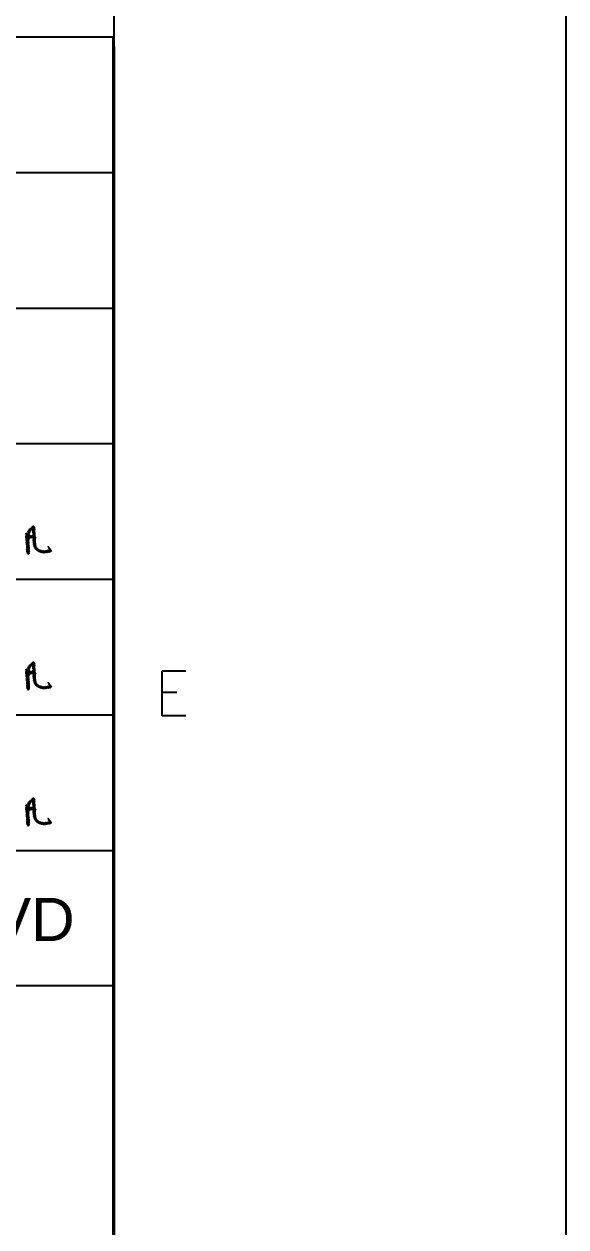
# Model space of a CAD drawing. Header units: millimetres. Extents: x -256 to 585, y -266 to 464.
# Drawn here: x 560.8 to 584.9, y -27.9 to 25.4 of the extents above; entities that cross this region are included whole.
import ezdxf

# ---------------------------------------------------------------- set-up
doc = ezdxf.new("R2010")
doc.units = ezdxf.units.MM
doc.styles.add('Arial', font='ARIAL.TTF', dxfattribs={"height": 0.2})

# ---------------------------------------------------------------- blocks, each defined once
blk = doc.blocks.new('Unknown-252070812-55923')
at = {"color": 7, "linetype": 'Continuous'}
for p, q in [((584.854, 327.753), (584.854, -266.247)), ((564.828, -246.897), (564.828, 307.741)), ((564.825, 24.401), (564.825, -246.897)), ((566.961, -5.247), (566.961, -3.249)), ((566.961, -3.249), (568.012, -3.249)), ((566.961, -4.201), (567.608, -4.201)), ((568.012, -5.247), (566.961, -5.247))]:
    blk.add_line(p, q, dxfattribs=at)
blk = doc.blocks.new('Unknown-252070812-55925')
at = {"color": 7, "linetype": 'Continuous'}
for p, q in [((451.671, 24.834), (564.788, 24.834)), ((564.788, -246.697), (564.788, 24.834)), ((451.671, 18.828), (564.788, 18.828)), ((451.671, 12.819), (564.788, 12.819)), ((451.671, 6.811), (564.788, 6.811)), ((451.671, 0.803), (564.788, 0.803)), ((451.671, -5.205), (564.788, -5.205)), ((451.671, -11.211), (564.788, -11.211)), ((451.671, -17.185), (564.753, -17.185))]:
    blk.add_line(p, q, dxfattribs=at)
at = {"color": 7, "linetype": 'Continuous', "style": 'Arial'}
blk.add_text('APVD', height=1.9102, dxfattribs=at).set_placement((555.812, -15.219))
blk = doc.blocks.new('Unknown-252070812-55927')
at = {"color": 3, "linetype": 'Continuous'}
for p, q in [((560.916, 2.818), (560.935, 2.833)), ((560.916, 2.804), (560.954, 2.833)), ((560.918, 2.79), (560.991, 2.848)), ((560.918, 2.658), (561.069, 2.777)), ((560.918, 2.643), (561.068, 2.761)), ((560.919, 2.776), (561.109, 2.927)), ((560.919, 2.688), (561.07, 2.808)), ((560.919, 2.672), (561.07, 2.792)), ((560.919, 2.629), (561.073, 2.751)), ((560.92, 2.703), (561.082, 2.832)), ((560.92, 2.614), (561.08, 2.741)), ((560.92, 2.6), (561.071, 2.719)), ((560.921, 2.719), (561.082, 2.846)), ((560.921, 2.586), (561.061, 2.697)), ((560.922, 2.763), (561.099, 2.904)), ((560.922, 2.735), (561.082, 2.861)), ((560.924, 2.75), (561.09, 2.882)), ((560.924, 2.574), (561.052, 2.675)), ((560.955, 2.834), (560.965, 2.842)), ((560.971, 2.847), (560.975, 2.85)), ((560.996, 2.852), (561, 2.855)), ((561.001, 2.9), (561.304, 3.141)), ((561.001, 2.885), (561.312, 3.132)), ((561.014, 2.881), (561.318, 3.122)), ((561.018, 2.929), (561.03, 2.938)), ((561.019, 2.871), (561.117, 2.948)), ((561.042, 2.948), (561.292, 3.146)), ((561.042, 2.962), (561.044, 2.964)), ((561.042, 2.653), (561.073, 2.677)), ((561.052, 2.675), (561.075, 2.693)), ((561.054, 2.986), (561.061, 2.992)), ((561.056, 2.974), (561.28, 3.151)), ((561.061, 2.697), (561.076, 2.709)), ((561.07, 2.645), (561.18, 2.733)), ((561.071, 2.719), (561.078, 2.725)), ((561.072, 3.001), (561.123, 3.042)), ((561.072, 2.661), (561.166, 2.736)), ((561.073, 2.677), (561.142, 2.732)), ((561.075, 2.693), (561.122, 2.73)), ((561.076, 2.709), (561.107, 2.733)), ((561.078, 2.637), (561.199, 2.733)), ((561.078, 2.725), (561.086, 2.731)), ((561.095, 2.636), (561.218, 2.733)), ((561.115, 2.637), (561.324, 2.802)), ((561.127, 2.956), (561.141, 2.967)), ((561.136, 3.052), (561.17, 3.079)), ((561.143, 2.644), (561.324, 2.788)), ((561.166, 2.647), (561.329, 2.777)), ((561.175, 3.097), (561.182, 3.103)), ((561.175, 3.083), (561.177, 3.084)), ((561.179, 2.998), (561.182, 2.999)), ((561.184, 2.647), (561.329, 2.762)), ((561.192, 3.096), (561.264, 3.153)), ((561.204, 3.121), (561.246, 3.154)), ((561.209, 3.021), (561.321, 3.11)), ((561.209, 2.652), (561.329, 2.748)), ((561.215, 3.011), (561.312, 3.088)), ((561.217, 2.983), (561.222, 2.987)), ((561.22, 3), (561.312, 3.073)), ((561.222, 2.972), (561.312, 3.044)), ((561.223, 2.914), (561.318, 2.989)), ((561.223, 2.899), (561.318, 2.975)), ((561.223, 2.884), (561.318, 2.96)), ((561.224, 2.87), (561.318, 2.945)), ((561.225, 2.857), (561.318, 2.93)), ((561.226, 2.931), (561.318, 3.004)), ((561.227, 2.961), (561.32, 3.036)), ((561.228, 2.947), (561.325, 3.025)), ((561.228, 2.844), (561.318, 2.916)), ((561.229, 2.993), (561.312, 3.059)), ((561.229, 2.653), (561.329, 2.733)), ((561.23, 2.831), (561.325, 2.907)), ((561.231, 2.773), (561.324, 2.846)), ((561.231, 2.758), (561.324, 2.832)), ((561.231, 2.817), (561.233, 2.819)), ((561.231, 2.744), (561.324, 2.817)), ((561.231, 2.788), (561.235, 2.791)), ((561.235, 2.806), (561.329, 2.88)), ((561.237, 2.645), (561.329, 2.718)), ((561.24, 2.824), (561.329, 2.895)), ((561.243, 2.797), (561.329, 2.866)), ((561.243, 2.635), (561.338, 2.71)), ((561.243, 2.62), (561.347, 2.703)), ((561.243, 2.605), (561.355, 2.694)), ((561.243, 2.59), (561.362, 2.685)), ((561.243, 2.576), (561.368, 2.675)), ((561.252, 2.568), (561.376, 2.667)), ((560.929, 2.563), (561.042, 2.653)), ((560.932, 2.55), (561.033, 2.631)), ((560.932, 2.536), (561.024, 2.608)), ((560.932, 2.521), (561.014, 2.586)), ((560.932, 2.506), (561.005, 2.564)), ((560.932, 2.491), (560.996, 2.542)), ((560.935, 2.39), (561.051, 2.482)), ((560.938, 2.481), (560.986, 2.52)), ((560.94, 2.453), (560.945, 2.458)), ((560.942, 2.293), (561.042, 2.372)), ((560.943, 2.411), (561.044, 2.492)), ((560.943, 2.382), (561.052, 2.469)), ((560.944, 2.442), (560.958, 2.453)), ((560.944, 2.368), (561.051, 2.453)), ((560.944, 2.353), (561.049, 2.436)), ((560.944, 2.338), (561.047, 2.42)), ((560.944, 2.323), (561.046, 2.404)), ((560.944, 2.309), (561.044, 2.388)), ((560.946, 2.473), (560.977, 2.498)), ((560.946, 2.429), (560.949, 2.431)), ((560.949, 2.431), (561.055, 2.515)), ((560.95, 2.284), (561.041, 2.356)), ((560.95, 2.269), (561.039, 2.34)), ((560.95, 2.254), (561.038, 2.324)), ((560.95, 2.239), (561.036, 2.308)), ((560.95, 2.225), (561.034, 2.292)), ((560.95, 2.21), (561.033, 2.276)), ((560.95, 2.195), (561.031, 2.26)), ((560.95, 2.18), (561.03, 2.244)), ((560.95, 2.166), (561.028, 2.228)), ((560.955, 2.465), (560.968, 2.475)), ((560.955, 2.111), (561.021, 2.164)), ((560.955, 2.096), (561.02, 2.148)), ((560.955, 2.126), (560.962, 2.131)), ((560.956, 2.156), (561.026, 2.212)), ((560.958, 2.453), (561.054, 2.529)), ((560.958, 2.143), (561.025, 2.196)), ((560.967, 2.091), (561.018, 2.132)), ((560.968, 2.475), (561.044, 2.536)), ((560.971, 2.139), (561.023, 2.18)), ((560.977, 2.498), (561.044, 2.55)), ((560.986, 2.52), (561.064, 2.581)), ((560.996, 2.542), (561.065, 2.597)), ((561.005, 2.564), (561.067, 2.613)), ((561.014, 2.586), (561.068, 2.629)), ((561.015, 2.1), (561.07, 2.143)), ((561.017, 2.116), (561.07, 2.158)), ((561.018, 2.132), (561.076, 2.178)), ((561.02, 2.148), (561.076, 2.192)), ((561.021, 2.164), (561.076, 2.207)), ((561.023, 2.18), (561.076, 2.222)), ((561.024, 2.608), (561.07, 2.645)), ((561.025, 2.196), (561.076, 2.237)), ((561.026, 2.212), (561.074, 2.249)), ((561.028, 2.228), (561.068, 2.26)), ((561.03, 2.244), (561.067, 2.274)), ((561.031, 2.26), (561.068, 2.289)), ((561.033, 2.631), (561.072, 2.661)), ((561.033, 2.276), (561.07, 2.306)), ((561.034, 2.292), (561.069, 2.319)), ((561.036, 2.308), (561.066, 2.332)), ((561.038, 2.324), (561.061, 2.343)), ((561.039, 2.34), (561.057, 2.354)), ((561.041, 2.356), (561.053, 2.366)), ((561.042, 2.372), (561.053, 2.381)), ((561.044, 2.388), (561.053, 2.395)), ((561.046, 2.404), (561.053, 2.41)), ((561.047, 2.42), (561.053, 2.425)), ((561.049, 2.436), (561.051, 2.438)), ((561.051, 2.453), (561.055, 2.456)), ((561.052, 2.469), (561.055, 2.47)), ((561.064, 2.581), (561.066, 2.583)), ((561.065, 2.597), (561.07, 2.601)), ((561.067, 2.613), (561.072, 2.617)), ((561.068, 2.629), (561.072, 2.632)), ((561.075, 2.162), (561.076, 2.163)), ((561.241, 2.5), (561.343, 2.581)), ((561.242, 2.545), (561.341, 2.624)), ((561.242, 2.487), (561.343, 2.566)), ((561.243, 2.517), (561.342, 2.595)), ((561.244, 2.458), (561.34, 2.535)), ((561.245, 2.474), (561.342, 2.551)), ((561.25, 2.537), (561.342, 2.61)), ((561.251, 2.449), (561.338, 2.519)), ((561.255, 2.437), (561.337, 2.503)), ((561.255, 2.422), (561.339, 2.489)), ((561.255, 2.408), (561.343, 2.478)), ((561.255, 2.393), (561.341, 2.461)), ((561.255, 2.378), (561.342, 2.448)), ((561.258, 2.366), (561.348, 2.438)), ((561.259, 2.323), (561.352, 2.397)), ((561.259, 2.308), (561.352, 2.382)), ((561.262, 2.296), (561.355, 2.369)), ((561.267, 2.285), (561.361, 2.359)), ((561.271, 2.274), (561.363, 2.346)), ((561.273, 2.364), (561.352, 2.426)), ((561.275, 2.262), (561.359, 2.328)), ((561.277, 2.248), (561.369, 2.321)), ((561.283, 2.357), (561.352, 2.412)), ((561.283, 2.224), (561.374, 2.296)), ((561.287, 2.212), (561.377, 2.283)), ((561.289, 2.243), (561.371, 2.309)), ((561.291, 2.2), (561.379, 2.271)), ((561.296, 2.19), (561.38, 2.256)), ((561.303, 2.181), (561.382, 2.243)), ((561.311, 2.172), (561.39, 2.235)), ((561.32, 2.164), (561.398, 2.227)), ((561.325, 2.154), (561.403, 2.215)), ((561.326, 2.139), (561.41, 2.207)), ((561.335, 2.132), (561.411, 2.193)), ((561.347, 2.127), (561.425, 2.189)), ((561.359, 2.122), (561.429, 2.178)), ((561.37, 2.115), (561.442, 2.173)), ((561.379, 2.108), (561.453, 2.167)), ((561.388, 2.1), (561.462, 2.159)), ((561.393, 2.09), (561.472, 2.152)), ((561.405, 2.084), (561.481, 2.145)), ((561.412, 2.075), (561.489, 2.137)), ((561.898, 2.24), (561.922, 2.258)), ((561.903, 2.228), (561.935, 2.254)), ((561.91, 2.22), (561.941, 2.244)), ((561.916, 2.209), (561.952, 2.238)), ((561.916, 2.195), (561.958, 2.228)), ((561.919, 2.182), (561.964, 2.218)), ((561.923, 2.17), (561.972, 2.209)), ((561.932, 2.163), (561.933, 2.164)), ((561.934, 2.15), (561.939, 2.154)), ((561.938, 2.168), (561.98, 2.201)), ((561.94, 2.14), (561.992, 2.181)), ((561.942, 2.127), (561.998, 2.171)), ((561.945, 2.159), (561.986, 2.191)), ((561.96, 2.096), (562.007, 2.134)), ((561.963, 2.128), (562.002, 2.16)), ((561.97, 2.119), (562.005, 2.147)), ((560.955, 2.067), (561.017, 2.116)), ((560.955, 2.052), (561.015, 2.1)), ((560.955, 2.082), (560.958, 2.084)), ((560.955, 2.037), (561.013, 2.084)), ((560.955, 2.023), (561.012, 2.067)), ((560.955, 2.008), (561.01, 2.051)), ((560.958, 1.996), (561.009, 2.035)), ((560.962, 1.984), (561.007, 2.019)), ((560.966, 1.972), (561.005, 2.003)), ((560.97, 1.961), (561.004, 1.987)), ((560.975, 1.95), (561.002, 1.971)), ((560.98, 1.939), (561, 1.955)), ((560.993, 1.935), (560.999, 1.939)), ((560.998, 1.924), (561.07, 1.981)), ((560.999, 1.939), (561.07, 1.996)), ((561, 1.955), (561.07, 2.011)), ((561.002, 1.971), (561.07, 2.025)), ((561.004, 1.987), (561.072, 2.042)), ((561.005, 2.003), (561.086, 2.067)), ((561.007, 2.019), (561.082, 2.079)), ((561.009, 2.035), (561.075, 2.088)), ((561.01, 2.051), (561.07, 2.099)), ((561.012, 2.067), (561.07, 2.114)), ((561.013, 2.084), (561.07, 2.129)), ((561.015, 1.923), (561.038, 1.941)), ((561.425, 2.071), (561.497, 2.128)), ((561.438, 2.066), (561.504, 2.119)), ((561.442, 2.054), (561.511, 2.11)), ((561.451, 2.047), (561.522, 2.104)), ((561.465, 2.044), (561.535, 2.099)), ((561.479, 2.04), (561.554, 2.1)), ((561.487, 2.031), (561.565, 2.093)), ((561.502, 2.029), (561.583, 2.093)), ((561.517, 2.026), (561.596, 2.088)), ((561.53, 2.021), (561.608, 2.083)), ((561.542, 2.105), (561.545, 2.107)), ((561.542, 2.016), (561.621, 2.078)), ((561.554, 2.011), (561.633, 2.073)), ((561.567, 2.006), (561.645, 2.068)), ((561.579, 2.001), (561.661, 2.066)), ((561.597, 2.001), (561.679, 2.066)), ((561.614, 1.999), (561.686, 2.056)), ((561.628, 1.995), (561.699, 2.052)), ((561.642, 1.992), (561.718, 2.052)), ((561.656, 1.988), (561.746, 2.059)), ((561.67, 1.985), (561.758, 2.055)), ((561.686, 1.983), (561.794, 2.068)), ((561.694, 2.062), (561.698, 2.066)), ((561.703, 1.981), (561.807, 2.064)), ((561.713, 2.063), (561.717, 2.066)), ((561.722, 1.981), (561.817, 2.057)), ((561.726, 2.059), (561.732, 2.063)), ((561.742, 1.983), (561.844, 2.064)), ((561.764, 1.985), (561.861, 2.062)), ((561.786, 1.988), (561.909, 2.086)), ((561.808, 1.99), (561.914, 2.075)), ((561.818, 2.058), (561.827, 2.065)), ((561.83, 1.993), (561.944, 2.084)), ((561.852, 1.996), (562.015, 2.126)), ((561.866, 2.067), (561.885, 2.081)), ((561.883, 2.006), (562.022, 2.116)), ((561.901, 2.005), (562.033, 2.11)), ((561.922, 2.081), (561.937, 2.094)), ((561.93, 2.014), (562.049, 2.109)), ((561.949, 2.117), (561.95, 2.119)), ((561.95, 2.015), (562.058, 2.1)), ((561.976, 2.021), (562.053, 2.082)), ((562.006, 2.03), (562.044, 2.06)), ((560.916, -3.202), (560.935, -3.187)), ((560.916, -3.216), (560.954, -3.187)), ((560.918, -3.23), (560.991, -3.172)), ((560.919, -3.243), (561.109, -3.093)), ((560.92, -3.317), (561.082, -3.188)), ((560.921, -3.301), (561.082, -3.174)), ((560.922, -3.256), (561.099, -3.115)), ((560.922, -3.285), (561.082, -3.159)), ((560.924, -3.27), (561.09, -3.138)), ((560.955, -3.185), (560.965, -3.178)), ((560.971, -3.173), (560.975, -3.17)), ((560.996, -3.168), (561, -3.165)), ((561.001, -3.12), (561.304, -2.879)), ((561.001, -3.135), (561.312, -2.888)), ((561.014, -3.139), (561.318, -2.898)), ((561.018, -3.091), (561.03, -3.082)), ((561.019, -3.149), (561.117, -3.072)), ((561.042, -3.072), (561.292, -2.874)), ((561.042, -3.058), (561.044, -3.056)), ((561.054, -3.034), (561.061, -3.028)), ((561.056, -3.046), (561.28, -2.868)), ((561.072, -3.019), (561.123, -2.978)), ((561.127, -3.064), (561.141, -3.053)), ((561.136, -2.968), (561.17, -2.941)), ((561.175, -2.923), (561.182, -2.917)), ((561.175, -2.937), (561.177, -2.936)), ((561.179, -3.022), (561.182, -3.021)), ((561.192, -2.924), (561.264, -2.867)), ((561.204, -2.899), (561.246, -2.866)), ((561.209, -2.999), (561.321, -2.91)), ((561.215, -3.009), (561.312, -2.932)), ((561.217, -3.036), (561.222, -3.033)), ((561.22, -3.02), (561.312, -2.947)), ((561.222, -3.047), (561.312, -2.976)), ((561.223, -3.106), (561.318, -3.031)), ((561.223, -3.121), (561.318, -3.045)), ((561.223, -3.135), (561.318, -3.06)), ((561.224, -3.15), (561.318, -3.075)), ((561.225, -3.163), (561.318, -3.09)), ((561.226, -3.089), (561.318, -3.016)), ((561.227, -3.059), (561.32, -2.984)), ((561.228, -3.072), (561.325, -2.995)), ((561.228, -3.176), (561.318, -3.104)), ((561.229, -3.027), (561.312, -2.961)), ((561.23, -3.189), (561.325, -3.113)), ((561.231, -3.247), (561.324, -3.174)), ((561.231, -3.261), (561.324, -3.188)), ((561.235, -3.214), (561.329, -3.14)), ((561.24, -3.196), (561.329, -3.125)), ((561.243, -3.223), (561.329, -3.154)), ((560.918, -3.362), (561.069, -3.243)), ((560.918, -3.377), (561.068, -3.259)), ((560.919, -3.332), (561.07, -3.212)), ((560.919, -3.347), (561.07, -3.228)), ((560.919, -3.391), (561.073, -3.269)), ((560.92, -3.406), (561.08, -3.279)), ((560.92, -3.42), (561.071, -3.301)), ((560.921, -3.434), (561.061, -3.323)), ((560.924, -3.446), (561.052, -3.345)), ((560.929, -3.457), (561.042, -3.367)), ((560.932, -3.469), (561.033, -3.389)), ((560.932, -3.484), (561.024, -3.411)), ((560.932, -3.499), (561.014, -3.434)), ((560.932, -3.514), (561.005, -3.456)), ((560.932, -3.528), (560.996, -3.478)), ((560.935, -3.63), (561.051, -3.537)), ((560.938, -3.539), (560.986, -3.5)), ((560.94, -3.567), (560.945, -3.562)), ((560.942, -3.727), (561.042, -3.648)), ((560.943, -3.609), (561.044, -3.528)), ((560.943, -3.638), (561.052, -3.551)), ((560.944, -3.578), (560.958, -3.567)), ((560.944, -3.652), (561.051, -3.567)), ((560.944, -3.667), (561.049, -3.583)), ((560.944, -3.682), (561.047, -3.599)), ((560.944, -3.696), (561.046, -3.615)), ((560.944, -3.711), (561.044, -3.632)), ((560.946, -3.547), (560.977, -3.522)), ((560.946, -3.591), (560.949, -3.589)), ((560.949, -3.589), (561.055, -3.505)), ((560.95, -3.736), (561.041, -3.664)), ((560.95, -3.751), (561.039, -3.68)), ((560.95, -3.766), (561.038, -3.696)), ((560.95, -3.78), (561.036, -3.712)), ((560.95, -3.795), (561.034, -3.728)), ((560.955, -3.555), (560.968, -3.545)), ((560.958, -3.567), (561.054, -3.491)), ((560.968, -3.545), (561.044, -3.484)), ((560.977, -3.522), (561.044, -3.47)), ((560.986, -3.5), (561.064, -3.439)), ((560.996, -3.478), (561.065, -3.423)), ((561.005, -3.456), (561.067, -3.407)), ((561.014, -3.434), (561.068, -3.391)), ((561.024, -3.411), (561.07, -3.375)), ((561.033, -3.389), (561.072, -3.359)), ((561.033, -3.744), (561.07, -3.714)), ((561.034, -3.728), (561.069, -3.7)), ((561.036, -3.712), (561.066, -3.688)), ((561.038, -3.696), (561.061, -3.677)), ((561.039, -3.68), (561.057, -3.666)), ((561.041, -3.664), (561.053, -3.654)), ((561.042, -3.367), (561.073, -3.343)), ((561.042, -3.648), (561.053, -3.639)), ((561.044, -3.632), (561.053, -3.624)), ((561.046, -3.615), (561.053, -3.61)), ((561.047, -3.599), (561.053, -3.595)), ((561.049, -3.583), (561.051, -3.582)), ((561.051, -3.567), (561.055, -3.564)), ((561.052, -3.345), (561.075, -3.327)), ((561.052, -3.551), (561.055, -3.549)), ((561.061, -3.323), (561.076, -3.311)), ((561.064, -3.439), (561.066, -3.437)), ((561.065, -3.423), (561.07, -3.419)), ((561.067, -3.407), (561.072, -3.403)), ((561.068, -3.391), (561.072, -3.388)), ((561.07, -3.375), (561.18, -3.287)), ((561.071, -3.301), (561.078, -3.295)), ((561.072, -3.359), (561.166, -3.284)), ((561.073, -3.343), (561.142, -3.288)), ((561.075, -3.327), (561.122, -3.29)), ((561.076, -3.311), (561.107, -3.286)), ((561.078, -3.383), (561.199, -3.287)), ((561.078, -3.295), (561.086, -3.289)), ((561.095, -3.384), (561.218, -3.287)), ((561.115, -3.383), (561.324, -3.218)), ((561.143, -3.376), (561.324, -3.232)), ((561.166, -3.372), (561.329, -3.243)), ((561.184, -3.373), (561.329, -3.258)), ((561.209, -3.368), (561.329, -3.272)), ((561.229, -3.367), (561.329, -3.287)), ((561.231, -3.202), (561.233, -3.201)), ((561.231, -3.276), (561.324, -3.203)), ((561.231, -3.232), (561.235, -3.229)), ((561.237, -3.375), (561.329, -3.302)), ((561.241, -3.52), (561.343, -3.439)), ((561.242, -3.475), (561.341, -3.396)), ((561.242, -3.533), (561.343, -3.454)), ((561.243, -3.385), (561.338, -3.31)), ((561.243, -3.4), (561.347, -3.317)), ((561.243, -3.415), (561.355, -3.326)), ((561.243, -3.429), (561.362, -3.335)), ((561.243, -3.444), (561.368, -3.345)), ((561.243, -3.503), (561.342, -3.424)), ((561.244, -3.562), (561.34, -3.485)), ((561.245, -3.546), (561.342, -3.469)), ((561.25, -3.483), (561.342, -3.41)), ((561.251, -3.571), (561.338, -3.501)), ((561.252, -3.452), (561.376, -3.353)), ((561.255, -3.583), (561.337, -3.517)), ((561.255, -3.597), (561.339, -3.531)), ((561.255, -3.612), (561.343, -3.542)), ((561.255, -3.627), (561.341, -3.559)), ((561.255, -3.642), (561.342, -3.572)), ((561.258, -3.654), (561.348, -3.582)), ((561.259, -3.697), (561.352, -3.623)), ((561.259, -3.712), (561.352, -3.638)), ((561.262, -3.724), (561.355, -3.651)), ((561.267, -3.735), (561.361, -3.661)), ((561.271, -3.746), (561.363, -3.674)), ((561.273, -3.656), (561.352, -3.594)), ((561.275, -3.758), (561.359, -3.692)), ((561.277, -3.771), (561.369, -3.699)), ((561.283, -3.663), (561.352, -3.608)), ((561.283, -3.796), (561.374, -3.724)), ((561.289, -3.776), (561.371, -3.711)), ((560.95, -3.81), (561.033, -3.744)), ((560.95, -3.825), (561.031, -3.76)), ((560.95, -3.839), (561.03, -3.776)), ((560.95, -3.854), (561.028, -3.792)), ((560.955, -3.909), (561.021, -3.856)), ((560.955, -3.923), (561.02, -3.872)), ((560.955, -3.894), (560.962, -3.888)), ((560.955, -3.953), (561.017, -3.904)), ((560.955, -3.968), (561.015, -3.92)), ((560.955, -3.938), (560.958, -3.936)), ((560.955, -3.982), (561.013, -3.936)), ((560.955, -3.997), (561.012, -3.952)), ((560.955, -4.012), (561.01, -3.968)), ((560.956, -3.864), (561.026, -3.808)), ((560.958, -3.877), (561.025, -3.824)), ((560.958, -4.024), (561.009, -3.984)), ((560.962, -4.036), (561.007, -4.001)), ((560.966, -4.048), (561.005, -4.017)), ((560.967, -3.929), (561.018, -3.888)), ((560.97, -4.059), (561.004, -4.033)), ((560.971, -3.881), (561.023, -3.84)), ((560.975, -4.07), (561.002, -4.049)), ((560.98, -4.081), (561, -4.065)), ((560.993, -4.085), (560.999, -4.081)), ((560.998, -4.096), (561.07, -4.039)), ((560.999, -4.081), (561.07, -4.024)), ((561, -4.065), (561.07, -4.009)), ((561.002, -4.049), (561.07, -3.994)), ((561.004, -4.033), (561.072, -3.978)), ((561.005, -4.017), (561.086, -3.953)), ((561.007, -4.001), (561.082, -3.941)), ((561.009, -3.984), (561.075, -3.932)), ((561.01, -3.968), (561.07, -3.921)), ((561.012, -3.952), (561.07, -3.906)), ((561.013, -3.936), (561.07, -3.891)), ((561.015, -3.92), (561.07, -3.876)), ((561.015, -4.097), (561.038, -4.079)), ((561.017, -3.904), (561.07, -3.862)), ((561.018, -3.888), (561.076, -3.842)), ((561.02, -3.872), (561.076, -3.828)), ((561.021, -3.856), (561.076, -3.813)), ((561.023, -3.84), (561.076, -3.798)), ((561.025, -3.824), (561.076, -3.783)), ((561.026, -3.808), (561.074, -3.771)), ((561.028, -3.792), (561.068, -3.76)), ((561.03, -3.776), (561.067, -3.746)), ((561.031, -3.76), (561.068, -3.731)), ((561.075, -3.858), (561.076, -3.857)), ((561.287, -3.808), (561.377, -3.737)), ((561.291, -3.819), (561.379, -3.749)), ((561.296, -3.83), (561.38, -3.764)), ((561.303, -3.839), (561.382, -3.777)), ((561.311, -3.848), (561.39, -3.785)), ((561.32, -3.855), (561.398, -3.793)), ((561.325, -3.866), (561.403, -3.805)), ((561.326, -3.88), (561.41, -3.813)), ((561.335, -3.888), (561.411, -3.827)), ((561.347, -3.893), (561.425, -3.831)), ((561.359, -3.898), (561.429, -3.842)), ((561.37, -3.905), (561.442, -3.847)), ((561.379, -3.912), (561.453, -3.853)), ((561.388, -3.92), (561.462, -3.86)), ((561.393, -3.93), (561.472, -3.868)), ((561.405, -3.936), (561.481, -3.875)), ((561.412, -3.945), (561.489, -3.883)), ((561.425, -3.949), (561.497, -3.892)), ((561.438, -3.954), (561.504, -3.901)), ((561.442, -3.966), (561.511, -3.91)), ((561.451, -3.973), (561.522, -3.916)), ((561.465, -3.976), (561.535, -3.921)), ((561.479, -3.98), (561.554, -3.92)), ((561.487, -3.989), (561.565, -3.927)), ((561.502, -3.991), (561.583, -3.927)), ((561.517, -3.994), (561.596, -3.932)), ((561.53, -3.999), (561.608, -3.937)), ((561.542, -3.915), (561.545, -3.913)), ((561.542, -4.004), (561.621, -3.942)), ((561.554, -4.009), (561.633, -3.947)), ((561.567, -4.014), (561.645, -3.951)), ((561.579, -4.019), (561.661, -3.954)), ((561.597, -4.019), (561.679, -3.954)), ((561.614, -4.021), (561.686, -3.963)), ((561.628, -4.024), (561.699, -3.968)), ((561.642, -4.028), (561.718, -3.968)), ((561.656, -4.032), (561.746, -3.96)), ((561.67, -4.035), (561.758, -3.965)), ((561.686, -4.037), (561.794, -3.951)), ((561.694, -3.958), (561.698, -3.954)), ((561.703, -4.039), (561.807, -3.956)), ((561.713, -3.957), (561.717, -3.954)), ((561.722, -4.039), (561.817, -3.963)), ((561.726, -3.961), (561.732, -3.956)), ((561.742, -4.037), (561.844, -3.956)), ((561.764, -4.035), (561.861, -3.957)), ((561.786, -4.032), (561.909, -3.934)), ((561.808, -4.029), (561.914, -3.945)), ((561.818, -3.962), (561.827, -3.955)), ((561.83, -4.027), (561.944, -3.936)), ((561.852, -4.024), (562.015, -3.894)), ((561.866, -3.953), (561.885, -3.939)), ((561.883, -4.013), (562.022, -3.904)), ((561.898, -3.78), (561.922, -3.762)), ((561.901, -4.014), (562.033, -3.91)), ((561.903, -3.792), (561.935, -3.766)), ((561.91, -3.8), (561.941, -3.776)), ((561.916, -3.81), (561.952, -3.782)), ((561.916, -3.825), (561.958, -3.792)), ((561.919, -3.838), (561.964, -3.802)), ((561.922, -3.939), (561.937, -3.926)), ((561.923, -3.849), (561.972, -3.811)), ((561.93, -4.006), (562.049, -3.911)), ((561.932, -3.857), (561.933, -3.856)), ((561.934, -3.87), (561.939, -3.866)), ((561.938, -3.852), (561.98, -3.819)), ((561.94, -3.88), (561.992, -3.839)), ((561.942, -3.893), (561.998, -3.849)), ((561.945, -3.861), (561.986, -3.829)), ((561.949, -3.902), (561.95, -3.901)), ((561.95, -4.005), (562.058, -3.919)), ((561.96, -3.923), (562.007, -3.886)), ((561.963, -3.892), (562.002, -3.86)), ((561.97, -3.901), (562.005, -3.873)), ((561.976, -3.999), (562.053, -3.938)), ((562.006, -3.99), (562.044, -3.96)), ((561.001, -9.14), (561.304, -8.899)), ((561.001, -9.154), (561.312, -8.908)), ((561.014, -9.158), (561.318, -8.918)), ((561.042, -9.092), (561.292, -8.894)), ((561.054, -9.054), (561.061, -9.048)), ((561.056, -9.066), (561.28, -8.888)), ((561.072, -9.039), (561.123, -8.998)), ((561.136, -8.988), (561.17, -8.961)), ((561.175, -8.942), (561.182, -8.937)), ((561.175, -8.957), (561.177, -8.955)), ((561.179, -9.042), (561.182, -9.041)), ((561.192, -8.944), (561.264, -8.887)), ((561.204, -8.919), (561.246, -8.886)), ((561.209, -9.019), (561.321, -8.929)), ((561.215, -9.029), (561.312, -8.952)), ((561.217, -9.056), (561.222, -9.052)), ((561.22, -9.04), (561.312, -8.966)), ((561.222, -9.067), (561.312, -8.996)), ((561.223, -9.126), (561.318, -9.05)), ((561.226, -9.108), (561.318, -9.036)), ((561.227, -9.079), (561.32, -9.004)), ((561.228, -9.092), (561.325, -9.015)), ((561.229, -9.047), (561.312, -8.981)), ((560.916, -9.222), (560.935, -9.207)), ((560.916, -9.236), (560.954, -9.207)), ((560.918, -9.25), (560.991, -9.192)), ((560.918, -9.382), (561.069, -9.263)), ((560.918, -9.397), (561.068, -9.279)), ((560.919, -9.263), (561.109, -9.113)), ((560.919, -9.352), (561.07, -9.232)), ((560.919, -9.367), (561.07, -9.248)), ((560.919, -9.411), (561.073, -9.289)), ((560.92, -9.336), (561.082, -9.208)), ((560.92, -9.426), (561.08, -9.299)), ((560.92, -9.44), (561.071, -9.321)), ((560.921, -9.321), (561.082, -9.193)), ((560.921, -9.454), (561.061, -9.343)), ((560.922, -9.276), (561.099, -9.135)), ((560.922, -9.305), (561.082, -9.179)), ((560.924, -9.29), (561.09, -9.157)), ((560.924, -9.466), (561.052, -9.365)), ((560.929, -9.477), (561.042, -9.387)), ((560.932, -9.489), (561.033, -9.409)), ((560.932, -9.504), (561.024, -9.431)), ((560.932, -9.519), (561.014, -9.454)), ((560.932, -9.534), (561.005, -9.476)), ((560.932, -9.548), (560.996, -9.498)), ((560.935, -9.65), (561.051, -9.557)), ((560.938, -9.559), (560.986, -9.52)), ((560.94, -9.586), (560.945, -9.582)), ((560.943, -9.629), (561.044, -9.548)), ((560.943, -9.658), (561.052, -9.571)), ((560.944, -9.598), (560.958, -9.587)), ((560.944, -9.672), (561.051, -9.587)), ((560.946, -9.567), (560.977, -9.542)), ((560.949, -9.609), (561.055, -9.525)), ((560.955, -9.205), (560.965, -9.197)), ((560.955, -9.574), (560.968, -9.564)), ((560.958, -9.587), (561.054, -9.511)), ((560.968, -9.564), (561.044, -9.504)), ((560.971, -9.193), (560.975, -9.19)), ((560.977, -9.542), (561.044, -9.489)), ((560.986, -9.52), (561.064, -9.459)), ((560.996, -9.188), (561, -9.185)), ((560.996, -9.498), (561.065, -9.443)), ((561.005, -9.476), (561.067, -9.427)), ((561.014, -9.454), (561.068, -9.411)), ((561.018, -9.111), (561.03, -9.102)), ((561.019, -9.169), (561.117, -9.092)), ((561.024, -9.431), (561.07, -9.395)), ((561.033, -9.409), (561.072, -9.379)), ((561.042, -9.078), (561.044, -9.076)), ((561.042, -9.387), (561.073, -9.363)), ((561.051, -9.587), (561.055, -9.584)), ((561.052, -9.365), (561.075, -9.347)), ((561.052, -9.571), (561.055, -9.569)), ((561.061, -9.343), (561.076, -9.331)), ((561.064, -9.459), (561.066, -9.457)), ((561.065, -9.443), (561.07, -9.439)), ((561.067, -9.427), (561.072, -9.423)), ((561.068, -9.411), (561.072, -9.408)), ((561.07, -9.395), (561.18, -9.307)), ((561.071, -9.321), (561.078, -9.315)), ((561.072, -9.379), (561.166, -9.304)), ((561.073, -9.363), (561.142, -9.308)), ((561.075, -9.347), (561.122, -9.309)), ((561.076, -9.331), (561.107, -9.306)), ((561.078, -9.403), (561.199, -9.307)), ((561.078, -9.315), (561.086, -9.308)), ((561.095, -9.404), (561.218, -9.307)), ((561.115, -9.403), (561.324, -9.238)), ((561.127, -9.084), (561.141, -9.073)), ((561.143, -9.395), (561.324, -9.252)), ((561.166, -9.392), (561.329, -9.263)), ((561.184, -9.393), (561.329, -9.278)), ((561.209, -9.388), (561.329, -9.292)), ((561.223, -9.141), (561.318, -9.065)), ((561.223, -9.155), (561.318, -9.08)), ((561.224, -9.169), (561.318, -9.095)), ((561.225, -9.183), (561.318, -9.11)), ((561.228, -9.196), (561.318, -9.124)), ((561.229, -9.387), (561.329, -9.307)), ((561.23, -9.209), (561.325, -9.133)), ((561.231, -9.267), (561.324, -9.194)), ((561.231, -9.281), (561.324, -9.208)), ((561.231, -9.222), (561.233, -9.221)), ((561.231, -9.296), (561.324, -9.223)), ((561.231, -9.252), (561.235, -9.249)), ((561.235, -9.234), (561.329, -9.159)), ((561.237, -9.395), (561.329, -9.322)), ((561.24, -9.216), (561.329, -9.145)), ((561.241, -9.54), (561.343, -9.458)), ((561.242, -9.495), (561.341, -9.416)), ((561.242, -9.553), (561.343, -9.474)), ((561.243, -9.243), (561.329, -9.174)), ((561.243, -9.405), (561.338, -9.33)), ((561.243, -9.42), (561.347, -9.337)), ((561.243, -9.435), (561.355, -9.345)), ((561.243, -9.449), (561.362, -9.355)), ((561.243, -9.464), (561.368, -9.365)), ((561.243, -9.523), (561.342, -9.444)), ((561.244, -9.582), (561.34, -9.505)), ((561.245, -9.566), (561.342, -9.489)), ((561.25, -9.503), (561.342, -9.43)), ((561.251, -9.591), (561.338, -9.521)), ((561.252, -9.472), (561.376, -9.373)), ((561.255, -9.603), (561.337, -9.537)), ((561.255, -9.617), (561.339, -9.55)), ((561.255, -9.632), (561.343, -9.562)), ((561.255, -9.647), (561.341, -9.579)), ((560.942, -9.747), (561.042, -9.667)), ((560.944, -9.687), (561.049, -9.603)), ((560.944, -9.702), (561.047, -9.619)), ((560.944, -9.716), (561.046, -9.635)), ((560.944, -9.731), (561.044, -9.651)), ((560.946, -9.611), (560.949, -9.609)), ((560.95, -9.756), (561.041, -9.684)), ((560.95, -9.771), (561.039, -9.7)), ((560.95, -9.786), (561.038, -9.716)), ((560.95, -9.8), (561.036, -9.732)), ((560.95, -9.815), (561.034, -9.748)), ((560.95, -9.83), (561.033, -9.764)), ((560.95, -9.845), (561.031, -9.78)), ((560.95, -9.859), (561.03, -9.796)), ((560.95, -9.874), (561.028, -9.812)), ((560.955, -9.929), (561.021, -9.876)), ((560.955, -9.943), (561.02, -9.892)), ((560.955, -9.914), (560.962, -9.908)), ((560.955, -9.973), (561.017, -9.924)), ((560.955, -9.988), (561.015, -9.94)), ((560.955, -9.958), (560.958, -9.956)), ((560.955, -10.002), (561.013, -9.956)), ((560.955, -10.017), (561.012, -9.972)), ((560.955, -10.032), (561.01, -9.988)), ((560.956, -9.884), (561.026, -9.828)), ((560.958, -9.897), (561.025, -9.844)), ((560.958, -10.044), (561.009, -10.004)), ((560.962, -10.056), (561.007, -10.02)), ((560.966, -10.068), (561.005, -10.036)), ((560.967, -9.949), (561.018, -9.908)), ((560.97, -10.079), (561.004, -10.053)), ((560.971, -9.901), (561.023, -9.86)), ((560.975, -10.09), (561.002, -10.069)), ((560.98, -10.101), (561, -10.085)), ((560.993, -10.105), (560.999, -10.101)), ((560.998, -10.116), (561.07, -10.059)), ((560.999, -10.101), (561.07, -10.044)), ((561, -10.085), (561.07, -10.029)), ((561.002, -10.069), (561.07, -10.014)), ((561.004, -10.053), (561.072, -9.998)), ((561.005, -10.036), (561.086, -9.973)), ((561.007, -10.02), (561.082, -9.961)), ((561.009, -10.004), (561.075, -9.952)), ((561.01, -9.988), (561.07, -9.941)), ((561.012, -9.972), (561.07, -9.926)), ((561.013, -9.956), (561.07, -9.911)), ((561.015, -9.94), (561.07, -9.896)), ((561.015, -10.117), (561.038, -10.099)), ((561.017, -9.924), (561.07, -9.882)), ((561.018, -9.908), (561.076, -9.862)), ((561.02, -9.892), (561.076, -9.847)), ((561.021, -9.876), (561.076, -9.833)), ((561.023, -9.86), (561.076, -9.818)), ((561.025, -9.844), (561.076, -9.803)), ((561.026, -9.828), (561.074, -9.79)), ((561.028, -9.812), (561.068, -9.78)), ((561.03, -9.796), (561.067, -9.766)), ((561.031, -9.78), (561.068, -9.75)), ((561.033, -9.764), (561.07, -9.734)), ((561.034, -9.748), (561.069, -9.72)), ((561.036, -9.732), (561.066, -9.708)), ((561.038, -9.716), (561.061, -9.697)), ((561.039, -9.7), (561.057, -9.686)), ((561.041, -9.684), (561.053, -9.674)), ((561.042, -9.667), (561.053, -9.659)), ((561.044, -9.651), (561.053, -9.644)), ((561.046, -9.635), (561.053, -9.63)), ((561.047, -9.619), (561.053, -9.615)), ((561.049, -9.603), (561.051, -9.602)), ((561.075, -9.878), (561.076, -9.877)), ((561.255, -9.662), (561.342, -9.592)), ((561.258, -9.674), (561.348, -9.602)), ((561.259, -9.717), (561.352, -9.643)), ((561.259, -9.732), (561.352, -9.658)), ((561.262, -9.744), (561.355, -9.67)), ((561.267, -9.755), (561.361, -9.681)), ((561.271, -9.766), (561.363, -9.694)), ((561.273, -9.676), (561.352, -9.613)), ((561.275, -9.778), (561.359, -9.712)), ((561.277, -9.791), (561.369, -9.719)), ((561.283, -9.683), (561.352, -9.628)), ((561.283, -9.816), (561.374, -9.744)), ((561.287, -9.828), (561.377, -9.756)), ((561.289, -9.796), (561.371, -9.731)), ((561.291, -9.839), (561.379, -9.769)), ((561.296, -9.85), (561.38, -9.784)), ((561.303, -9.859), (561.382, -9.797)), ((561.311, -9.868), (561.39, -9.805)), ((561.32, -9.875), (561.398, -9.813)), ((561.325, -9.886), (561.403, -9.824)), ((561.326, -9.9), (561.41, -9.833)), ((561.335, -9.908), (561.411, -9.847)), ((561.347, -9.913), (561.425, -9.851)), ((561.359, -9.918), (561.429, -9.862)), ((561.37, -9.924), (561.442, -9.867)), ((561.379, -9.932), (561.453, -9.873)), ((561.388, -9.94), (561.462, -9.88)), ((561.393, -9.95), (561.472, -9.888)), ((561.405, -9.956), (561.481, -9.895)), ((561.412, -9.964), (561.489, -9.903)), ((561.425, -9.969), (561.497, -9.912)), ((561.438, -9.974), (561.504, -9.921)), ((561.442, -9.985), (561.511, -9.93)), ((561.451, -9.993), (561.522, -9.936)), ((561.465, -9.996), (561.535, -9.941)), ((561.479, -10), (561.554, -9.94)), ((561.487, -10.008), (561.565, -9.947)), ((561.502, -10.011), (561.583, -9.947)), ((561.517, -10.014), (561.596, -9.952)), ((561.53, -10.019), (561.608, -9.957)), ((561.542, -9.935), (561.545, -9.933)), ((561.542, -10.024), (561.621, -9.961)), ((561.554, -10.029), (561.633, -9.966)), ((561.567, -10.034), (561.645, -9.971)), ((561.579, -10.038), (561.661, -9.974)), ((561.597, -10.039), (561.679, -9.974)), ((561.614, -10.041), (561.686, -9.983)), ((561.628, -10.044), (561.699, -9.987)), ((561.642, -10.048), (561.718, -9.987)), ((561.656, -10.052), (561.746, -9.98)), ((561.67, -10.055), (561.758, -9.985)), ((561.686, -10.057), (561.794, -9.971)), ((561.694, -9.977), (561.698, -9.974)), ((561.703, -10.059), (561.807, -9.976)), ((561.713, -9.977), (561.717, -9.974)), ((561.722, -10.058), (561.817, -9.983)), ((561.726, -9.981), (561.732, -9.976)), ((561.742, -10.057), (561.844, -9.976)), ((561.764, -10.055), (561.861, -9.977)), ((561.786, -10.052), (561.909, -9.954)), ((561.808, -10.049), (561.914, -9.965)), ((561.818, -9.982), (561.827, -9.975)), ((561.83, -10.047), (561.944, -9.956)), ((561.852, -10.044), (562.015, -9.914)), ((561.866, -9.973), (561.885, -9.958)), ((561.883, -10.033), (562.022, -9.923)), ((561.898, -9.8), (561.922, -9.782)), ((561.901, -10.034), (562.033, -9.93)), ((561.903, -9.811), (561.935, -9.785)), ((561.91, -9.82), (561.941, -9.795)), ((561.916, -9.83), (561.952, -9.802)), ((561.916, -9.845), (561.958, -9.812)), ((561.919, -9.858), (561.964, -9.822)), ((561.922, -9.958), (561.937, -9.946)), ((561.923, -9.869), (561.972, -9.831)), ((561.93, -10.026), (562.049, -9.931)), ((561.932, -9.877), (561.933, -9.876)), ((561.934, -9.89), (561.939, -9.886)), ((561.938, -9.872), (561.98, -9.839)), ((561.94, -9.9), (561.992, -9.859)), ((561.942, -9.913), (561.998, -9.869)), ((561.945, -9.881), (561.986, -9.849)), ((561.949, -9.922), (561.95, -9.921)), ((561.95, -10.025), (562.058, -9.939)), ((561.96, -9.943), (562.007, -9.905)), ((561.963, -9.911), (562.002, -9.88)), ((561.97, -9.921), (562.005, -9.893)), ((561.976, -10.019), (562.053, -9.958)), ((562.006, -10.01), (562.044, -9.98))]:
    blk.add_line(p, q, dxfattribs=at)

msp = doc.modelspace()

# ---------------------------------------------------------------- block references
for name in ['Unknown-252070812-55923', 'Unknown-252070812-55925', 'Unknown-252070812-55927']:
    msp.add_blockref(name, (0, 0))

doc.saveas('drawing.dxf')
